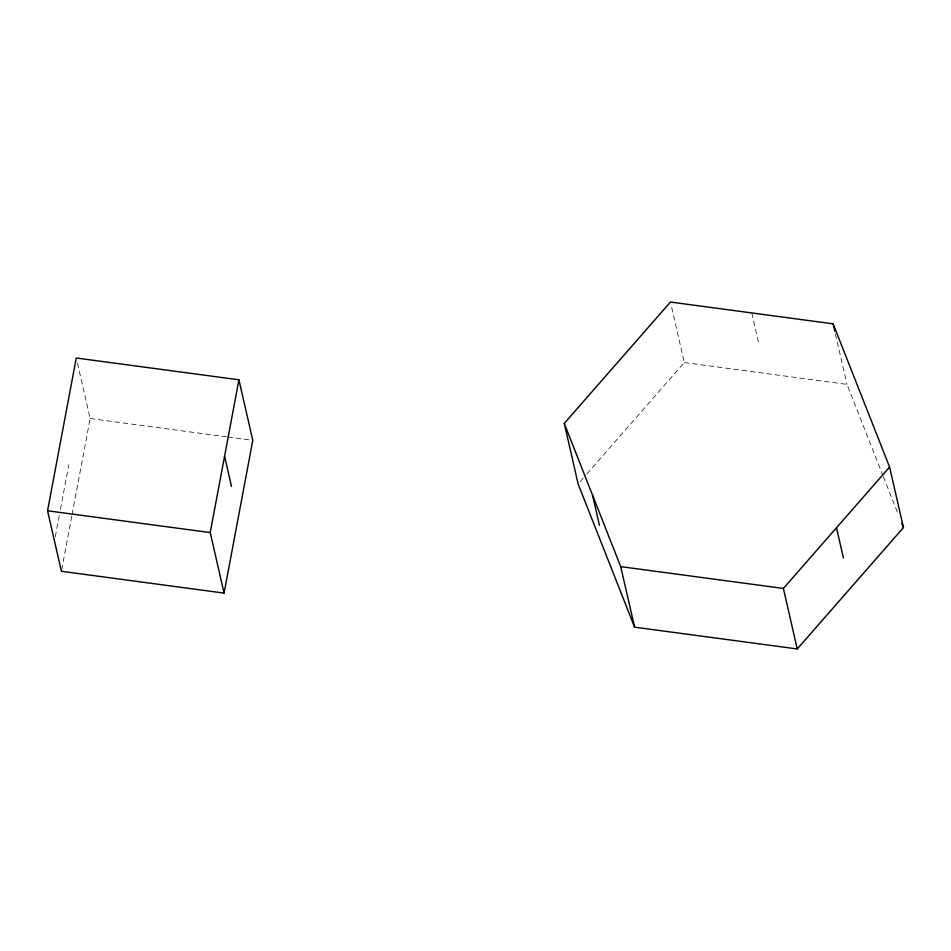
<?xml version="1.0" encoding="UTF-8"?>
<svg xmlns="http://www.w3.org/2000/svg" width="951" height="951" viewBox="0 0 951 951"><rect width="100%" height="100%" fill="white"/><g stroke="black" fill="none" stroke-linecap="round" stroke-linejoin="round"><path stroke-width="0.71" stroke-dasharray="4.75 3.57" d="M55.289 536.709L59.354 515.085M60.436 509.32L68.841 464.647M61.684 569.839L71.8 516.013M72.074 514.55L90.131 418.523L77.257 362.319M580.074 481.729L585.911 475.048M586.886 473.931L684.316 362.557L671.121 304.914M684.316 362.557L846.984 384.37L882.813 475.25M90.131 418.523L226.409 436.806M227.883 436.996L251.326 440.135M883.36 476.629L898.564 515.18M835.43 333.932L846.984 384.37M751.789 312.938L758.72 343.204"/><path stroke-width="1.43" d="M47.55 510.77L76.27 358.004L238.927 379.806L252.788 440.337L224.079 593.103L61.411 571.289L47.55 510.77L210.219 532.572L224.079 593.103M210.219 532.572L238.927 379.806M564.264 423.433L670.455 302.038L833.124 323.839L889.589 467.048L903.45 527.567L797.247 648.962L634.59 627.161L578.125 483.952L564.264 423.433L620.718 566.63L634.59 627.161M797.247 648.962L783.386 588.443L889.589 467.048M620.718 566.63L783.386 588.443M901.821 523.442L903.45 527.567M833.124 323.839L834.776 331.043M836.488 527.746L843.418 558.011M592.485 495.031L599.427 525.297M224.567 456.195L231.509 486.46"/></g></svg>
